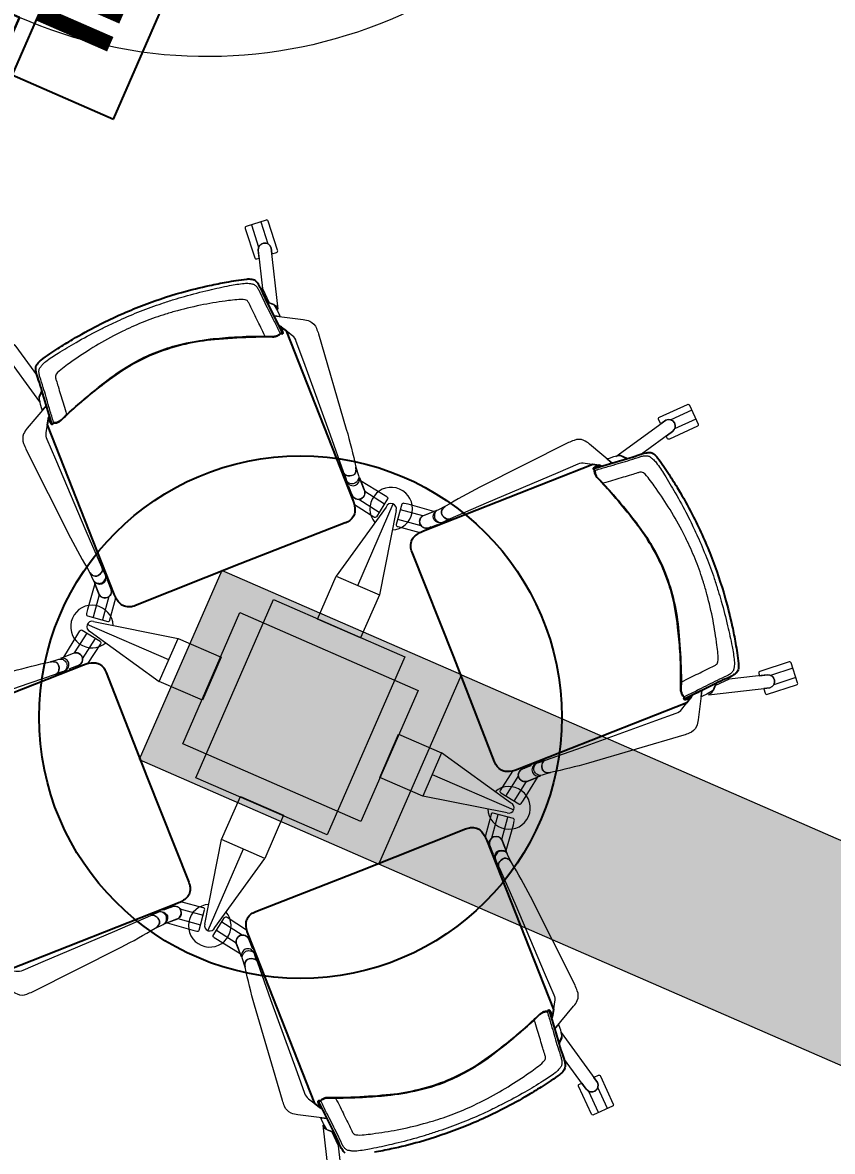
# Model space of a CAD drawing. Header units: millimetres. Extents: x -50172 to 90294, y -80883 to 25069.
# Drawn here: x 32929 to 34478, y -13966 to -11807 of the extents above; entities that cross this region are included whole.
import ezdxf
from ezdxf.enums import TextEntityAlignment as Align

# ---------------------------------------------------------------- set-up
doc = ezdxf.new("R2010")
doc.units = ezdxf.units.MM
doc.header["$MEASUREMENT"] = 0
for name, color, linetype, lineweight in [('A-25-M_Curtain_Wall_Pen_No__85', 8, 'Continuous', 20), ('A-35-M_FFE_Loose_SIEMENS P2_Pen_No__5', 7, 'Continuous', 25), ('A-35-M_FFE_Loose_SIEMENS P2_Pen_No__9', 7, 'Continuous', 13), ('A-95-H_Fill_Plan_FloorTrunking_Pen_No__1', 7, 'Continuous', 13), ('A-95-H_Fill_Plan_FloorTrunking_Pen_No__101', 252, 'Continuous', 15), ('New_A-95-H_Fill_Plan_FloorTrunking_Pen_No__1', 7, 'Continuous', 13), ('New_A-95-H_Fill_Plan_FloorTrunking_Pen_No__101', 252, 'Continuous', 15), ('New_A-95-P_Text_1_50_GA_Pen_No__1', 7, 'Continuous', 13), ('New_A-95-P_Text_1_50_GA_Pen_No__101', 252, 'Continuous', 15), ('New_ArchiCAD Door Markers_Pen_No__1', 7, 'Continuous', 13), ('New_ArchiCAD Door Markers_Pen_No__5', 7, 'Continuous', 25), ('New_ArchiCAD Doors_Pen_No__1', 7, 'Continuous', 13)]:
    doc.layers.add(name, color=color, linetype=linetype, lineweight=lineweight)
for name, color, linetype in [('A-25-M_Wall_Int', 7, 'Continuous'), ('New_ArchiCAD Door Markers', 7, 'Continuous'), ('New_ArchiCAD Doors', 7, 'Continuous')]:
    doc.layers.add(name, color=color, linetype=linetype)
doc.layers.add('New_ArchiCAD Doors_Pen_No__43', color=7, linetype='Continuous', lineweight=30, true_color=0x444444)
doc.layers.add('New_ArchiCAD Doors_Pen_No__63', color=7, linetype='Continuous', lineweight=20, true_color=0x606060)
doc.styles.add('GENERATED_STYLE_2', font='')
doc.styles.get('GENERATED_STYLE_2').set_extended_font_data('Swis721 BT', bold=True)
doc.dimstyles.new('GENERATED_STYLE__2', dxfattribs={"dimtxt": 0.18, "dimasz": 273.6, "dimexe": 0.18, "dimexo": 0.0625, "dimgap": 0.09, "dimtad": 0, "dimtih": 1, "dimtoh": 1, "dimdec": 4, "dimzin": 0, "dimdsep": 46, "dimcen": 0.09, "dimadec": 0, "dimazin": 0, "dimtfac": 1, "dimtdec": 4, "dimtmove": 0, "dimatfit": 3, "dimldrblk": 'ARROWHEAD_5', "dimfxl": 1, "dimtolj": 1, "dimtzin": 0, "dimarcsym": 0})

# ---------------------------------------------------------------- blocks, each defined once
blk = doc.blocks.new('Door with Sidelight on Side 2 19_5')
at = {"layer": 'New_ArchiCAD Doors_Pen_No__1', "linetype": 'Continuous'}
for p, q in [((-826.5, 0), (-826.5, -13)), ((826.5, 0), (826.5, -13)), ((-826.5, -13), (-826.5, -25)), ((826.5, -13), (826.5, -25)), ((-826.5, -25), (-826.5, -47.5)), ((826.5, -25), (826.5, -47.5)), ((-826.5, -47.5), (-826.5, -72.5)), ((826.5, -47.5), (826.5, -72.5)), ((-826.5, -72.5), (-826.5, -94.5)), ((826.5, -72.5), (826.5, -94.5)), ((-826.5, -94.5), (-826.5, -106.5)), ((-826.5, -106.5), (-826.5, -119)), ((826.5, -94.5), (826.5, -106.5)), ((826.5, -106.5), (826.5, -119))]:
    blk.add_line(p, q, dxfattribs=at)
at = {"layer": 'New_ArchiCAD Doors_Pen_No__43', "linetype": 'Continuous'}
for p, q in [((-819.5, 0), (-826.5, 0)), ((-826.5, 0), (-826.5, -119)), ((-753.5, 0), (-819.5, 0)), ((-819.5, 0), (-819.5, -119)), ((-212.5, 0), (-753.5, 0)), ((-753.5, 0), (-753.5, -119)), ((-753.5, -119), (-753.5, 0)), ((-212.5, -119), (-212.5, 0)), ((-146.5, 0), (-212.5, 0)), ((-212.5, 0), (-212.5, -119)), ((-146.5, -119), (-146.5, 0)), ((819.5, 0), (753.5, 0)), ((753.5, 0), (753.5, -119)), ((819.5, 0), (826.5, 0)), ((819.5, -119), (819.5, 0)), ((826.5, 0), (826.5, -119)), ((-819.5, -119), (-826.5, -119)), ((-819.5, -119), (-753.5, -119)), ((-753.5, -119), (-212.5, -119)), ((-212.5, -119), (-146.5, -119)), ((753.5, -119), (819.5, -119)), ((819.5, -119), (826.5, -119))]:
    blk.add_line(p, q, dxfattribs=at)
at = {"layer": 'New_ArchiCAD Doors_Pen_No__63', "linetype": 'Continuous'}
blk.add_line((753.5, 0), (753.5, 900), dxfattribs=at)
blk.add_arc((753.5, 0), 900, 90, 180, dxfattribs=at)
blk = doc.blocks.new('Door Stamp 17')
at = {"layer": 'New_ArchiCAD Door Markers_Pen_No__5', "linetype": 'Continuous'}
for p, q in [((724.2, -150), (-252.9, -150)), ((-252.9, -150), (-252.9, -361.7)), ((724.2, -361.7), (724.2, -150)), ((-252.9, -361.7), (724.2, -361.7)), ((-252.9, -361.7), (724.2, -361.7))]:
    blk.add_line(p, q, dxfattribs=at)
at = {"layer": 'New_ArchiCAD Door Markers_Pen_No__1', "style": 'GENERATED_STYLE_2'}
blk.add_attdef('AC_WIDO_ID', text='', height=150, dxfattribs=at).set_placement((-194.1, -316.9), align=Align.BOTTOM_LEFT)
blk = doc.blocks.new('Wall_77_1', base_point=(31992.7, -13631.2))
at = {"layer": 'New_ArchiCAD Door Markers'}
ref = blk.add_blockref('Door Stamp 17', (32872, -11614.9), dxfattribs=dict(at, rotation=66.44041489032976))
ref.add_attrib('AC_WIDO_ID', 'ID03.002', dxfattribs={"layer": 'New_ArchiCAD Door Markers_Pen_No__1', "color": 7, "height": 150, "rotation": 66.4404, "style": 'GENERATED_STYLE_2'}).set_placement((33126, -11892.6), align=Align.BOTTOM_LEFT)
at = {"layer": 'New_ArchiCAD Doors', "color": 251, "linetype": 'Continuous', "lineweight": 20, "true_color": 0x606060, "xscale": -1, "zscale": 1000, "rotation": 246.4404148903298}
blk.add_blockref('Door with Sidelight on Side 2 19_5', (32981, -11662.4), dxfattribs=at)
blk = doc.blocks.new('ARROWHEAD_5')
at = {"color": 0, "linetype": 'Continuous', "lineweight": 0}
blk.add_line((0, 0), (-1, 0), dxfattribs=at)
blk.add_solid([(-1, 0.2679), (0, 0), (-1, -0.2679), (-1, 0.2679)], dxfattribs=at)

msp = doc.modelspace()

# ---------------------------------------------------------------- hatches: boundary and pattern name
at = {"layer": 'A-95-H_Fill_Plan_FloorTrunking_Pen_No__101', "linetype": 'Continuous', "lineweight": 0, "true_color": 0x727272}
for points in [[(33768.2, -13054.5), (33309.9, -12854.7), (33152, -13216.8), (33610.4, -13416.6)], [(34864.6, -13532.6), (34706.7, -13894.7), (33610.4, -13416.6), (33768.2, -13054.5)]]:
    msp.add_hatch(color=8, dxfattribs=at).paths.add_polyline_path(points)
at = {"layer": 'New_A-95-H_Fill_Plan_FloorTrunking_Pen_No__101', "linetype": 'Continuous', "lineweight": 0, "true_color": 0x727272}
msp.add_hatch(color=8, dxfattribs=at).paths.add_polyline_path([(33660.1, -13019.9), (33511.4, -13360.9), (33260.2, -13251.4), (33408.9, -12910.4)])
at = {"layer": 'New_A-95-P_Text_1_50_GA_Pen_No__101', "linetype": 'Continuous', "lineweight": 0, "true_color": 0x727272}
msp.add_hatch(color=8, dxfattribs=at).paths.add_polyline_path([(33576, -13335.3), (33235, -13186.6), (33344.6, -12935.5), (33685.6, -13084.2)])

# ---------------------------------------------------------------- linework, layer by layer
at = {"layer": 'A-35-M_FFE_Loose_SIEMENS P2_Pen_No__5', "linetype": 'Continuous', "flags": 128}
for points in [[(33151.1, -12350.4, -0.024216), (33232.9, -12322.8, -0.016068), (33286.6, -12309.5, -0.009371), (33319, -12303.1, -0.001836), (33337.3, -12300, -0.017544), (33357.4, -12297.3, -0.062714), (33367.4, -12297.6, -0.149282), (33375.1, -12301.3, -0.092841), (33379.4, -12307, -0.049327), (33387.1, -12321.8, 0.02709), (33395.9, -12340.7), (33422.8, -12394.8), (33424.7, -12398.4, 0.079161), (33426, -12400.3, 0.195423), (33426.1, -12400.3, 0.266682), (33426.2, -12400.3, 0.14086), (33426.3, -12400, 0.068414), (33425.8, -12397.3), (33423.8, -12389.4, 0.046442), (33421.4, -12387.8, 0.07777), (33420.1, -12387.3, -0.055714), (33418.9, -12386.9, -0.135228), (33423.8, -12389.4), (33426, -12398, -0.049328), (33426.4, -12400.2, -0.064332), (33426.4, -12400.8, -0.077633), (33426.3, -12401.2, -0.201115), (33425.6, -12401.7, -0.08669), (33424.9, -12401.8), (33423.4, -12401.8), (33422.1, -12401.7, -0.08929), (33416.2, -12405.7, -0.049201), (33411.3, -12407.2, -0.053494), (33407.6, -12407.6, -0.000557), (33393.7, -12407.5, 0.01685), (33334.3, -12409.2, 0.013226), (33287.7, -12413.2, 0.032708), (33226.3, -12424.4, 0.03481), (33185.5, -12437.6, 0.03481), (33146.6, -12455.7, 0.032708), (33094.1, -12489.5, 0.013226), (33057.3, -12518.2, 0.01685), (33012.6, -12557.6, -0.000557), (33002.5, -12567.1, -0.053494), (32999.6, -12569.4, -0.049201), (32995, -12571.6, -0.08929), (32987.9, -12572.7), (32987, -12573.6), (32985.9, -12574.7, -0.08669), (32985.4, -12575.1, -0.201115), (32984.5, -12575.1, -0.077633), (32984.1, -12574.9, -0.064332), (32983.8, -12574.6, -0.049328), (32982.5, -12572.6), (32978.3, -12564.9, -0.135228), (32980.2, -12559.7, -0.055714), (32979.6, -12560.8, 0.07777), (32978.9, -12562, 0.046442), (32978.3, -12564.9), (32982.2, -12572, 0.068414), (32983.7, -12574.3, 0.14086), (32983.9, -12574.5, 0.266682), (32984, -12574.4, 0.195423), (32984.1, -12574.3, 0.079161), (32983.8, -12572), (32982.7, -12568.1), (32965.5, -12510.2, 0.02709), (32959.1, -12490.4, -0.049327), (32954.6, -12474.3, -0.092841), (32953.8, -12467.2, -0.149282), (32956.9, -12459.2, -0.062714), (32964.1, -12452.2, -0.017544), (32980.6, -12440.4, -0.001836), (32996.1, -12430.3, -0.009371), (33024.2, -12412.8, -0.016068), (33072.5, -12386, -0.023358)], [(33185.5, -12437.6, -0.069523), (33296.1, -12412.2, -0.011779), (33364, -12407.9, -0.017493), (33406.9, -12407.6, 0.117992), (33416.2, -12405.7, 0.066588), (33422.1, -12401.7), (33425.2, -12401.8, 0.164644), (33426, -12401.6, 0.299826), (33426.4, -12400.5, -0.02453), (33426, -12398.1), (33423.7, -12389.3), (33432.9, -12396.4), (33560.4, -12720.2, -0.119167), (33564.4, -12741.4, -0.112722), (33561.8, -12750.7, -0.107436), (33554.5, -12759.2, -0.042313), (33550.8, -12761.6, -0.011293), (33545.8, -12764), (33344.8, -12842.3), (33144.5, -12922, -0.011293), (33139.2, -12923.6, -0.042313), (33134.8, -12924.5, -0.107436), (33123.7, -12923.3, -0.112722), (33115.4, -12918.2, -0.119167), (33103.9, -12900), (32976.4, -12576.2), (32978.3, -12564.7), (32982.6, -12572.8, -0.02453), (32983.9, -12574.8, 0.299826), (32985, -12575.3, 0.164644), (32985.8, -12574.9), (32987.9, -12572.7, 0.066557), (32995, -12571.6, 0.117992), (33003.1, -12566.6, -0.017493), (33034.6, -12537.6, -0.011779), (33087.2, -12494.4, -0.071772)], [(34245.6, -12826.4, -0.024216), (34273.1, -12908.2, -0.016068), (34286.5, -12961.8, -0.009371), (34292.8, -12994.3, -0.001836), (34296, -13012.5, -0.017544), (34298.6, -13032.6, -0.062714), (34298.3, -13042.7, -0.149282), (34294.6, -13050.4, -0.092841), (34288.9, -13054.6, -0.049327), (34274.1, -13062.3, 0.02709), (34255.2, -13071.1), (34201.1, -13098.1), (34197.5, -13100, 0.079161), (34195.7, -13101.2, 0.195423), (34195.6, -13101.4, 0.266682), (34195.7, -13101.5, 0.14086), (34195.9, -13101.6, 0.068414), (34198.7, -13101.1), (34206.5, -13099.1, 0.046442), (34208.2, -13096.7, 0.07777), (34208.6, -13095.3, -0.055714), (34209, -13094.1, -0.135228), (34206.5, -13099.1), (34198, -13101.2, -0.049328), (34195.7, -13101.7, -0.064332), (34195.2, -13101.6, -0.077633), (34194.7, -13101.5, -0.201115), (34194.2, -13100.9, -0.08669), (34194.1, -13100.2), (34194.2, -13098.7), (34194.2, -13097.4, -0.08929), (34190.3, -13091.4, -0.049201), (34188.7, -13086.6, -0.053494), (34188.3, -13082.9, -0.000557), (34188.4, -13069, 0.01685), (34186.8, -13009.5, 0.013226), (34182.7, -12963, 0.032708), (34171.6, -12901.5, 0.03481), (34158.3, -12860.7, 0.03481), (34140.2, -12821.9, 0.032708), (34106.5, -12769.3, 0.013226), (34077.7, -12732.5, 0.01685), (34038.3, -12687.9, -0.000557), (34028.8, -12677.8, -0.053494), (34026.6, -12674.8, -0.049201), (34024.4, -12670.2, -0.08929), (34023.2, -12663.2), (34022.3, -12662.2), (34021.2, -12661.2, -0.08669), (34020.9, -12660.6, -0.201115), (34020.8, -12659.8, -0.077633), (34021, -12659.4, -0.064332), (34021.4, -12659, -0.049328), (34023.4, -12657.8), (34031.1, -12653.5, -0.135228), (34036.3, -12655.5, -0.055714), (34035.2, -12654.8, 0.07777), (34033.9, -12654.2, 0.046442), (34031.1, -12653.5), (34024, -12657.5, 0.068414), (34021.6, -12659, 0.14086), (34021.5, -12659.2, 0.266682), (34021.5, -12659.3, 0.195423), (34021.7, -12659.3, 0.079161), (34023.9, -12659), (34027.8, -12658), (34085.8, -12640.8, 0.02709), (34105.6, -12634.3, -0.049327), (34121.6, -12629.9, -0.092841), (34128.7, -12629.1, -0.149282), (34136.7, -12632.2, -0.062714), (34143.8, -12639.3, -0.017544), (34155.5, -12655.9, -0.001836), (34165.7, -12671.3, -0.009371), (34183.2, -12699.4, -0.016068), (34210, -12747.8, -0.023358)], [(34158.3, -12860.7, -0.069523), (34183.8, -12971.4, -0.011779), (34188.1, -13039.2, -0.017493), (34188.3, -13082.1, 0.117992), (34190.3, -13091.4, 0.066588), (34194.2, -13097.4), (34194.1, -13100.4, 0.164644), (34194.4, -13101.3, 0.299826), (34195.4, -13101.7, -0.02453), (34197.8, -13101.3), (34206.6, -13099), (34199.5, -13108.1), (33875.7, -13235.6, -0.119167), (33854.6, -13239.7, -0.112722), (33845.2, -13237.1, -0.107436), (33836.7, -13229.8, -0.042313), (33834.4, -13226, -0.011293), (33831.9, -13221), (33753.7, -13020.1), (33673.9, -12819.7, -0.011293), (33672.3, -12814.4, -0.042313), (33671.5, -12810.1, -0.107436), (33672.7, -12798.9, -0.112722), (33677.8, -12790.7, -0.119167), (33696, -12779.2), (34019.8, -12651.7), (34031.2, -12653.5), (34023.2, -12657.9, -0.02453), (34021.2, -12659.2, 0.299826), (34020.7, -12660.2, 0.164644), (34021.1, -12661), (34023.2, -12663.2, 0.066557), (34024.4, -12670.2, 0.117992), (34029.3, -12678.3, -0.017493), (34058.4, -12709.9, -0.011779), (34101.5, -12762.5, -0.071772)], [(33735.2, -13833.6, -0.069523), (33624.6, -13859, -0.011779), (33556.7, -13863.4, -0.017493), (33513.8, -13863.6, 0.117992), (33504.5, -13865.5, 0.066588), (33498.6, -13869.5), (33495.5, -13869.4, 0.164644), (33494.7, -13869.6, 0.299826), (33494.3, -13870.7, -0.02453), (33494.7, -13873.1), (33497, -13881.9), (33487.8, -13874.8), (33360.3, -13551, -0.119167), (33356.3, -13529.8, -0.112722), (33358.9, -13520.5, -0.107436), (33366.2, -13512, -0.042313), (33369.9, -13509.6, -0.011293), (33374.9, -13507.2), (33575.9, -13429), (33776.2, -13349.2, -0.011293), (33781.5, -13347.6, -0.042313), (33785.9, -13346.7, -0.107436), (33797, -13347.9, -0.112722), (33805.3, -13353, -0.119167), (33816.7, -13371.2), (33944.2, -13695), (33942.4, -13706.5), (33938.1, -13698.4, -0.02453), (33936.8, -13696.4, 0.299826), (33935.7, -13695.9, 0.164644), (33934.9, -13696.3), (33932.8, -13698.5, 0.066557), (33925.7, -13699.6, 0.117992), (33917.6, -13704.6, -0.017493), (33886.1, -13733.6, -0.011779), (33833.5, -13776.8, -0.071772)]]:
    msp.add_lwpolyline(points, format="xyb", close=True, dxfattribs=at)
for points in [[(32721.2, -13163.1), (33045, -13035.6, -0.119167), (33066.1, -13031.5, -0.112722), (33075.5, -13034.1, -0.107436), (33084, -13041.4, -0.042313), (33086.3, -13045.2, -0.011293), (33088.8, -13050.2), (33167, -13251.1), (33246.8, -13451.5, -0.011293), (33248.4, -13456.8, -0.042313), (33249.2, -13461.1, -0.107436), (33248, -13472.3, -0.112722), (33242.9, -13480.5, -0.119167), (33224.7, -13492), (32900.9, -13619.5)], [(33545.6, -13969.9, -0.092841), (33541.3, -13964.2, -0.049327), (33533.6, -13949.4, 0.02709), (33524.8, -13930.5), (33497.9, -13876.4), (33496, -13872.8, 0.079161), (33494.7, -13871, 0.195423), (33494.5, -13870.9, 0.266682), (33494.5, -13870.9, 0.14086), (33494.4, -13871.2, 0.068414), (33494.9, -13873.9), (33496.9, -13881.8, 0.046442), (33499.3, -13883.4, 0.07777), (33500.6, -13883.9, -0.055714), (33501.8, -13884.3, -0.135228), (33496.9, -13881.8), (33494.7, -13873.2, -0.049328), (33494.3, -13871, -0.064332), (33494.3, -13870.4, -0.077633), (33494.4, -13870, -0.201115), (33495.1, -13869.5, -0.08669), (33495.7, -13869.4), (33497.3, -13869.4), (33498.6, -13869.5, -0.08929), (33504.5, -13865.5, -0.049201), (33509.4, -13864, -0.053494), (33513.1, -13863.6, -0.000557), (33527, -13863.7, 0.01685), (33586.4, -13862, 0.013226), (33633, -13858, 0.032708), (33694.4, -13846.8, 0.03481), (33735.2, -13833.6, 0.03481), (33774.1, -13815.5, 0.032708), (33826.6, -13781.7, 0.013226), (33863.4, -13753, 0.01685), (33908.1, -13713.6, -0.000557), (33918.2, -13704.1, -0.053494), (33921.1, -13701.8, -0.049201), (33925.7, -13699.6, -0.08929), (33932.8, -13698.5), (33933.7, -13697.6), (33934.8, -13696.5, -0.08669), (33935.3, -13696.1, -0.201115), (33936.2, -13696.1, -0.077633), (33936.5, -13696.3, -0.064332), (33936.9, -13696.6, -0.049328), (33938.2, -13698.6), (33942.4, -13706.3, -0.135228), (33940.5, -13711.5, -0.055714), (33941.1, -13710.4, 0.07777), (33941.8, -13709.2, 0.046442), (33942.4, -13706.3), (33938.5, -13699.2, 0.068414), (33937, -13696.9, 0.14086), (33936.8, -13696.7, 0.266682), (33936.7, -13696.8, 0.195423), (33936.6, -13696.9, 0.079161), (33936.9, -13699.2), (33938, -13703.1), (33955.2, -13761, 0.02709), (33961.6, -13780.8, -0.049327), (33966.1, -13796.9, -0.092841), (33966.8, -13804, -0.149282), (33963.7, -13812, -0.062714), (33956.6, -13819, -0.017544), (33940.1, -13830.8, -0.001836), (33924.6, -13840.9, -0.009371), (33896.5, -13858.4, -0.016068), (33848.2, -13885.2, -0.023358), (33769.6, -13920.8, -0.024216), (33687.8, -13948.4, -0.016068), (33634.1, -13961.7, -0.009371), (33601.7, -13968.1, -0.001836)]]:
    msp.add_lwpolyline(points, format="xyb", dxfattribs=at)
at = {"layer": 'A-35-M_FFE_Loose_SIEMENS P2_Pen_No__5', "linetype": 'Continuous'}
msp.add_circle((33460.3, -13135.6), 500, dxfattribs=at)
at = {"layer": 'A-35-M_FFE_Loose_SIEMENS P2_Pen_No__9', "linetype": 'Continuous'}
for p, q in [((33366.5, -12193.5), (33380.3, -12236)), ((33384.5, -12187.6), (33398.1, -12229.8)), ((34209.1, -12548.2), (34168.8, -12566.6)), ((34217, -12565.4), (34176.3, -12584)), ((33624.4, -12733.5), (33528.8, -12865.5)), ((33570, -12883.4), (33637.9, -12727.5)), ((33643.4, -12739.8), (33611.3, -12901.4)), ((33208.2, -13025.9), (33052.2, -12958.1)), ((33064.6, -12952.6), (33226.1, -12984.7)), ((33058.2, -12971.6), (33190.2, -13067.2)), ((34402.5, -13041.8), (34359.9, -13055.6)), ((34408.3, -13059.7), (34366.2, -13073.4)), ((33862.5, -13299.6), (33730.5, -13204)), ((33712.5, -13245.3), (33868.5, -13313.1)), ((33856.1, -13318.6), (33694.6, -13286.5)), ((33277.3, -13531.4), (33309.4, -13369.8)), ((33350.7, -13387.8), (33282.8, -13543.7)), ((33296.3, -13537.7), (33391.9, -13405.7)), ((34047.7, -13884.4), (34029.3, -13844.1)), ((34030.6, -13892.2), (34012, -13851.5))]:
    msp.add_line(p, q, dxfattribs=at)
at = {"layer": 'A-35-M_FFE_Loose_SIEMENS P2_Pen_No__9', "linetype": 'Continuous', "flags": 128}
for points in [[(33406.1, -12249), (33414.7, -12246.2, 0.435017), (33416.5, -12242.2), (33398.4, -12186.3, 0.414214), (33394.6, -12184.4), (33356.5, -12196.7, 0.414214), (33354.6, -12200.5), (33372.8, -12256.6, 0.414214), (33376.6, -12258.5), (33381.2, -12257.1), (33379.5, -12242.2, -0.917674), (33404.1, -12237.2), (33405.4, -12248.9)], [(33417.5, -12354.8), (33404.1, -12237.2, 0.92197), (33379.5, -12242.3), (33387.9, -12315.5), (33400.2, -12342.6), (33412.4, -12347.6, -0.207366), (33415, -12350.4), (33417.1, -12354.1)], [(33409.3, -12367.6), (33465.5, -12374.7, -0.081341), (33478.2, -12378, -0.203002), (33490.9, -12391.5, 0.007358), (33495, -12402.2), (33548.1, -12584.5, -0.018845), (33566.2, -12657.3, -0.093152), (33566.3, -12665.2, -0.300736), (33558.8, -12673.4, -0.150564), (33548, -12672.7, -0.24245), (33542.4, -12666.4), (33517.9, -12595.7), (33466.7, -12455.7), (33452.4, -12416.5, 0.198938), (33444.8, -12405.7), (33427, -12391.9), (33421.5, -12387.8, 0.153101), (33418.9, -12386.9, 0.000314)], [(32961.7, -12532.3), (32892, -12436.6, -0.92197), (32913.6, -12423.7), (32956.9, -12483.3), (32966.2, -12511.6), (32960.6, -12523.6, 0.207366), (32960.5, -12527.4), (32961.5, -12531.5)], [(32974.1, -12539), (32937.7, -12582.5, 0.081341), (32930.7, -12593.5, 0.203002), (32930.7, -12612.1, -0.007358), (32935, -12622.8), (33020.4, -12792.3, 0.018845), (33056.8, -12857.9, 0.093152), (33062.1, -12863.8, 0.300736), (33073.2, -12864.6, 0.150564), (33080.6, -12856.8, 0.24245), (33080.4, -12848.3), (33050.1, -12779.9), (32992.1, -12642.6), (32975.8, -12604.2, -0.198938), (32974, -12591.1), (32977.6, -12568.9), (32978.9, -12562.1, -0.153101), (32980.2, -12559.7, -0.000314)], [(34149.3, -12573.7), (34145.6, -12565.6, -0.435017), (34147.3, -12561.5), (34200.7, -12537.1, -0.414214), (34204.7, -12538.5), (34221.3, -12574.9, -0.414214), (34219.9, -12578.9), (34166.2, -12603.4, -0.414214), (34162.2, -12601.9), (34160.2, -12597.6), (34172.3, -12588.8, 0.917674), (34159.4, -12567.3), (34149.8, -12574.2)], [(34063.6, -12636.9), (34159.4, -12567.3, -0.92197), (34172.2, -12588.8), (34112.6, -12632.2), (34084.3, -12641.4), (34072.4, -12635.8, 0.207366), (34068.6, -12635.7), (34064.5, -12636.7)], [(34056.9, -12649.3), (34013.4, -12613, 0.081341), (34002.4, -12606, 0.203002), (33983.8, -12605.9, -0.007358), (33973.2, -12610.2), (33803.6, -12695.6, 0.018845), (33738.1, -12732.1, 0.093152), (33732.1, -12737.4, 0.300736), (33731.4, -12748.4, 0.150564), (33739.2, -12755.8, 0.24245), (33747.6, -12755.7), (33816.1, -12725.4), (33953.4, -12667.4), (33991.8, -12651.1, -0.198938), (34004.9, -12649.3), (34027.1, -12652.9), (34033.8, -12654.1, -0.153101), (34036.3, -12655.5, -0.000314)], [(33573.3, -12677), (33583.3, -12702.8, -0.898737), (33559.7, -12711.8), (33552.7, -12694), (33550.6, -12693.9), (33541.9, -12671.8), (33545, -12671.9), (33549.1, -12684.5, 0.418822), (33565.9, -12691.7, 0.336613), (33573.3, -12677.1, 0.09455)], [(33566.2, -12657.4), (33571.3, -12673.3, -0.20576), (33570.4, -12681.6, -0.103527), (33566, -12686.8, -0.163663), (33559.8, -12689, -0.143284), (33550.8, -12686.4, -0.17954), (33547.8, -12682.5, 0.015555), (33542.7, -12667.4, 0.189726), (33547.3, -12672.4, 0.224162), (33561.8, -12672.1, 0.212827), (33566.3, -12665.2, 0.0772), (33566.4, -12658.2, 0.056611)], [(33575.5, -12682.6), (33619.1, -12709.4), (33625.4, -12713.6, -0.132625), (33627.2, -12715.6, -0.251078), (33627.1, -12718), (33605.6, -12752.1, -0.460931), (33600.9, -12752.8), (33563.8, -12729), (33556.5, -12708.6), (33557.5, -12706.5), (33559.7, -12711.8, 0.132464), (33562.2, -12715.2, 0.419806), (33580.3, -12714.7, 0.171359), (33583.7, -12706.9, 0.126551), (33582.4, -12700.4)], [(33715.4, -12742.2), (33666.1, -12728.2), (33658.7, -12726.4, 0.132625), (33656, -12726.5, 0.251078), (33654.4, -12728.1), (33643.7, -12767, 0.460931), (33646.4, -12771), (33689, -12782.2), (33709, -12773.8), (33709.9, -12771.6), (33704.5, -12773.6, -0.132464), (33700.3, -12774, -0.419806), (33688.4, -12760.3, -0.171359), (33691.9, -12752.6, -0.126551), (33697.5, -12749.1)], [(33720.9, -12740), (33695.2, -12750.1, 0.898737), (33704.5, -12773.6), (33722.3, -12766.6), (33723.8, -12768.2), (33745.9, -12759.6), (33743.9, -12757.4), (33731.8, -12762.9, -0.418822), (33715.1, -12755.4, -0.336613), (33720.9, -12740, -0.09455)], [(33738, -12732.1), (33722.9, -12739.2, 0.20576), (33717.4, -12745.5, 0.103527), (33716.6, -12752.3, 0.163663), (33719.3, -12758.3, 0.143284), (33727.3, -12763.2, 0.17954), (33732.1, -12762.7, -0.015555), (33746.7, -12756.1, -0.189726), (33739.9, -12756.1, -0.224162), (33730.2, -12745.3, -0.212827), (33732.1, -12737.4, -0.0772), (33737.2, -12732.5, -0.056611)], [(33056.9, -12858), (33064, -12873.1, 0.20576), (33070.3, -12878.6, 0.103527), (33077.1, -12879.4, 0.163663), (33083.1, -12876.7, 0.143284), (33087.9, -12868.6, 0.17954), (33087.4, -12863.8, -0.015555), (33080.9, -12849.3, -0.189726), (33080.9, -12856.1, -0.224162), (33070.1, -12865.7, -0.212827), (33062.1, -12863.8, -0.0772), (33057.3, -12858.8, -0.056611)], [(33064.8, -12875), (33074.9, -12900.7, 0.898737), (33098.4, -12891.5), (33091.4, -12873.6), (33093, -12872.1), (33084.4, -12850), (33082.2, -12852.1), (33087.7, -12864.2, -0.418822), (33080.1, -12880.8, -0.336613), (33064.8, -12875.1, -0.09455)], [(33067, -12880.6), (33052.9, -12929.8), (33051.2, -12937.3, 0.132625), (33051.2, -12939.9, 0.251078), (33052.9, -12941.6), (33091.7, -12952.2, 0.460931), (33095.7, -12949.5), (33106.9, -12906.9), (33098.6, -12886.9), (33096.3, -12886.1), (33098.4, -12891.5, -0.132464), (33098.8, -12895.7, -0.419806), (33085.1, -12907.5, -0.171359), (33077.4, -12904.1, -0.126551), (33073.9, -12898.5)], [(33007.3, -13020.5), (33034.1, -12976.9), (33038.4, -12970.5, -0.132625), (33040.4, -12968.8, -0.251078), (33042.7, -12968.9), (33076.8, -12990.3, -0.460931), (33077.5, -12995.1), (33053.8, -13032.1), (33033.4, -13039.5), (33031.2, -13038.4), (33036.6, -13036.3, 0.132464), (33040, -13033.7, 0.419806), (33039.4, -13015.6, 0.171359), (33031.7, -13012.3, 0.126551), (33025.2, -13013.5)], [(33001.7, -13022.7), (33027.5, -13012.7, -0.898737), (33036.6, -13036.3), (33018.7, -13043.2), (33018.7, -13045.4), (32996.6, -13054), (32996.6, -13051), (33009.3, -13046.9, 0.418822), (33016.4, -13030, 0.336613), (33001.8, -13022.6, 0.09455)], [(32692.4, -13186.7), (32699.4, -13130.4, -0.081341), (32702.7, -13117.8, -0.203002), (32716.3, -13105.1, 0.007358), (32727, -13101), (32909.2, -13047.8, -0.018845), (32982, -13029.8, -0.093152), (32990, -13029.6, -0.300736), (32998.1, -13037.2, -0.150564), (32997.4, -13047.9, -0.24245), (32991.2, -13053.6), (32920.4, -13078.1), (32780.4, -13129.3), (32741.3, -13143.5, 0.198938), (32730.4, -13151.1), (32716.6, -13168.9), (32712.6, -13174.4, 0.153101), (32711.7, -13177.1, 0.000314)], [(32982.2, -13029.7), (32998, -13024.7, -0.20576), (33006.4, -13025.5, -0.103527), (33011.6, -13030, -0.163663), (33013.7, -13036.2, -0.143284), (33011.1, -13045.2, -0.17954), (33007.3, -13048.1, 0.015555), (32992.2, -13053.2, 0.189726), (32997.1, -13048.6, 0.224162), (32996.8, -13034.1, 0.212827), (32990, -13029.6, 0.0772), (32983, -13029.5, 0.056611)], [(34347, -13081.3), (34349.8, -13089.9, 0.435017), (34353.8, -13091.8), (34409.7, -13073.6, 0.414214), (34411.6, -13069.8), (34399.2, -13031.8, 0.414214), (34395.5, -13029.9), (34339.3, -13048.1, 0.414214), (34337.4, -13051.9), (34338.9, -13056.4), (34353.8, -13054.7, -0.917674), (34358.7, -13079.3), (34347, -13080.7)], [(34241.1, -13092.8), (34358.7, -13079.3, 0.92197), (34353.6, -13054.7), (34280.5, -13063.1), (34253.3, -13075.5), (34248.3, -13087.6, -0.207366), (34245.6, -13090.3), (34241.9, -13092.4)], [(34228.3, -13084.5), (34221.3, -13140.8, -0.081341), (34218, -13153.4, -0.203002), (34204.4, -13166.1, 0.007358), (34193.7, -13170.2), (34011.5, -13223.4, -0.018845), (33938.6, -13241.4, -0.093152), (33930.7, -13241.6, -0.300736), (33922.6, -13234, -0.150564), (33923.3, -13223.3, -0.24245), (33929.5, -13217.6), (34000.3, -13193.1), (34140.3, -13141.9), (34179.4, -13127.7, 0.198938), (34190.3, -13120.1), (34204, -13102.3), (34208.1, -13096.8, 0.153101), (34209, -13094.1, 0.000314)], [(33919, -13248.5), (33893.2, -13258.5, -0.898737), (33884.1, -13234.9), (33902, -13228), (33902, -13225.8), (33924.1, -13217.2), (33924.1, -13220.2), (33911.4, -13224.4, 0.418822), (33904.3, -13241.2, 0.336613), (33918.9, -13248.6, 0.09455)], [(33938.5, -13241.5), (33922.7, -13246.5, -0.20576), (33914.3, -13245.7, -0.103527), (33909.1, -13241.2, -0.163663), (33907, -13235, -0.143284), (33909.6, -13226, -0.17954), (33913.4, -13223.1, 0.015555), (33928.5, -13218, 0.189726), (33923.6, -13222.6, 0.224162), (33923.9, -13237.1, 0.212827), (33930.7, -13241.6, 0.0772), (33937.7, -13241.7, 0.056611)], [(33913.4, -13250.7), (33886.6, -13294.3), (33882.3, -13300.7, -0.132625), (33880.3, -13302.4, -0.251078), (33878, -13302.3), (33843.8, -13280.9, -0.460931), (33843.1, -13276.1), (33866.9, -13239.1), (33887.3, -13231.7), (33889.5, -13232.8), (33884.1, -13234.9, 0.132464), (33880.7, -13237.5, 0.419806), (33881.3, -13255.6, 0.171359), (33889, -13258.9, 0.126551), (33895.5, -13257.7)], [(33853.7, -13390.6), (33867.7, -13341.4), (33869.5, -13333.9, 0.132625), (33869.5, -13331.3, 0.251078), (33867.8, -13329.6), (33829, -13319, 0.460931), (33825, -13321.7), (33813.8, -13364.3), (33822.1, -13384.3), (33824.4, -13385.1), (33822.3, -13379.7, -0.132464), (33821.9, -13375.5, -0.419806), (33835.6, -13363.7, -0.171359), (33843.3, -13367.1, -0.126551), (33846.8, -13372.7)], [(33855.9, -13396.2), (33845.8, -13370.5, 0.898737), (33822.3, -13379.7), (33829.3, -13397.6), (33827.7, -13399.1), (33836.3, -13421.2), (33838.5, -13419.1), (33833, -13407, -0.418822), (33840.6, -13390.4, -0.336613), (33855.9, -13396.1, -0.09455)], [(33863.8, -13413.2), (33856.7, -13398.1, 0.20576), (33850.4, -13392.6, 0.103527), (33843.6, -13391.9, 0.163663), (33837.6, -13394.5, 0.143284), (33832.8, -13402.6, 0.17954), (33833.3, -13407.4, -0.015555), (33839.8, -13421.9, -0.189726), (33839.8, -13415.1, -0.224162), (33850.6, -13405.5, -0.212827), (33858.6, -13407.4, -0.0772), (33863.4, -13412.5, -0.056611)], [(33946.6, -13732.2), (33983, -13688.7, 0.081341), (33990, -13677.7, 0.203002), (33990, -13659.1, -0.007358), (33985.7, -13648.4), (33900.3, -13478.9, 0.018845), (33863.9, -13413.3, 0.093152), (33858.6, -13407.4, 0.300736), (33847.5, -13406.6, 0.150564), (33840.1, -13414.4, 0.24245), (33840.3, -13422.9), (33870.6, -13491.3), (33928.6, -13628.6), (33944.9, -13667, -0.198938), (33946.7, -13680.1), (33943.1, -13702.3), (33941.8, -13709.1, -0.153101), (33940.5, -13711.5, -0.000314)], [(33199.8, -13531.2), (33225.5, -13521.1, 0.898737), (33216.2, -13497.6), (33198.4, -13504.6), (33196.9, -13503), (33174.8, -13511.6), (33176.8, -13513.8), (33188.9, -13508.3, -0.418822), (33205.6, -13515.8, -0.336613), (33199.8, -13531.2, -0.09455)], [(33205.3, -13529), (33254.6, -13543), (33262, -13544.8, 0.132625), (33264.7, -13544.7, 0.251078), (33266.3, -13543.1), (33277, -13504.2, 0.460931), (33274.3, -13500.2), (33231.7, -13489), (33211.7, -13497.4), (33210.8, -13499.7), (33216.2, -13497.6, -0.132464), (33220.4, -13497.2, -0.419806), (33232.3, -13510.9, -0.171359), (33228.8, -13518.6, -0.126551), (33223.2, -13522.1)], [(32863.8, -13621.9), (32907.3, -13658.2, 0.081341), (32918.3, -13665.2, 0.203002), (32936.9, -13665.3, -0.007358), (32947.5, -13661), (33117, -13575.6, 0.018845), (33182.6, -13539.2, 0.093152), (33188.6, -13533.8, 0.300736), (33189.3, -13522.8, 0.150564), (33181.5, -13515.4, 0.24245), (33173.1, -13515.5), (33104.6, -13545.9), (32967.3, -13603.8), (32928.9, -13620.1, -0.198938), (32915.8, -13621.9), (32893.6, -13618.3), (32886.9, -13617.1, -0.153101), (32884.4, -13615.7, -0.000314)], [(33182.7, -13539.1), (33197.8, -13532, 0.20576), (33203.3, -13525.7, 0.103527), (33204.1, -13518.9, 0.163663), (33201.4, -13512.9, 0.143284), (33193.4, -13508, 0.17954), (33188.6, -13508.5, -0.015555), (33174, -13515.1, -0.189726), (33180.8, -13515.1, -0.224162), (33190.5, -13525.9, -0.212827), (33188.6, -13533.8, -0.0772), (33183.5, -13538.7, -0.056611)], [(33345.2, -13588.6), (33301.6, -13561.8), (33295.3, -13557.6, -0.132625), (33293.5, -13555.6, -0.251078), (33293.6, -13553.2), (33315.1, -13519.1, -0.460931), (33319.8, -13518.4), (33356.9, -13542.2), (33364.2, -13562.6), (33363.2, -13564.7), (33361, -13559.4, 0.132464), (33358.5, -13556, 0.419806), (33340.4, -13556.5, 0.171359), (33337, -13564.3, 0.126551), (33338.3, -13570.8)], [(33347.4, -13594.2), (33337.4, -13568.4, -0.898737), (33361, -13559.4), (33368, -13577.2), (33370.1, -13577.3), (33378.8, -13599.4), (33375.7, -13599.3), (33371.6, -13586.7, 0.418822), (33354.8, -13579.5, 0.336613), (33347.4, -13594.1, 0.09455)], [(33354.5, -13613.8), (33349.4, -13597.9, -0.20576), (33350.3, -13589.6, -0.103527), (33354.7, -13584.4, -0.163663), (33360.9, -13582.2, -0.143284), (33369.9, -13584.8, -0.17954), (33372.9, -13588.7, 0.015555), (33378, -13603.8, 0.189726), (33373.4, -13598.8, 0.224162), (33358.9, -13599.1, 0.212827), (33354.3, -13606, 0.0772), (33354.3, -13613, 0.056611)], [(33511.4, -13903.6), (33455.2, -13896.5, -0.081341), (33442.5, -13893.2, -0.203002), (33429.8, -13879.7, 0.007358), (33425.7, -13869), (33372.6, -13686.7, -0.018845), (33354.5, -13613.9, -0.093152), (33354.3, -13606, -0.300736), (33361.9, -13597.8, -0.150564), (33372.7, -13598.5, -0.24245), (33378.3, -13604.8), (33402.8, -13675.5), (33454, -13815.5), (33468.3, -13854.7, 0.198938), (33475.9, -13865.5), (33493.7, -13879.3), (33499.2, -13883.4, 0.153101), (33501.8, -13884.3, 0.000314)], [(33959, -13738.9), (34028.7, -13834.6, -0.92197), (34007.1, -13847.5), (33963.8, -13787.9), (33954.5, -13759.6), (33960.1, -13747.6, 0.207366), (33960.2, -13743.8), (33959.2, -13739.7)], [(34022.2, -13824.6), (34030.4, -13820.8, -0.435017), (34034.5, -13822.5), (34058.9, -13876, -0.414214), (34057.4, -13880), (34021, -13896.6, -0.414214), (34017.1, -13895.1), (33992.5, -13841.4, -0.414214), (33994, -13837.5), (33998.4, -13835.5), (34007.2, -13847.6, 0.917674), (34028.7, -13834.6), (34021.7, -13825.1)], [(33503.2, -13916.4), (33516.6, -14034, 0.92197), (33541.2, -14028.9), (33532.8, -13955.7), (33520.5, -13928.6), (33508.3, -13923.6, -0.207366), (33505.6, -13920.8), (33503.6, -13917.1)]]:
    msp.add_lwpolyline(points, format="xyb", close=True, dxfattribs=at)
for points in [[(32987.9, -12572.7, 0.172835), (32988, -12572.5, 0.029065), (32987.9, -12572.2, 0.028333), (32987.6, -12570.7, 0.004116), (32986.9, -12568, 0.006979), (32986.1, -12565.3, -0.006601), (32979.1, -12541.8, 0.005565), (32968.1, -12504.5, 0.006061), (32961.8, -12484.6, -0.052886), (32960.1, -12477.1, -0.072565), (32960.3, -12471.2, -0.118748), (32962.5, -12466.2, -0.009096), (32966.4, -12461.3, -0.060387), (32973.1, -12455, -0.021653), (32996.4, -12439.1, -0.008324), (33031, -12418.4, -0.012117), (33073.5, -12395.4, -0.005624), (33092.5, -12386, -0.00647), (33114.4, -12375.7, -0.012425), (33154.4, -12358.8, -0.012425), (33195.3, -12343.9, -0.00647), (33218.3, -12336.4, -0.005624), (33238.6, -12330.4, -0.012117), (33285.4, -12318.3, -0.008324), (33324.8, -12309.8, -0.021653), (33352.7, -12305.5, -0.060387), (33361.9, -12305.6, -0.009096), (33368.1, -12306.5, -0.118748), (33373.1, -12308.7, -0.072565), (33377.3, -12312.8, -0.052886), (33381.2, -12319.4, 0.006061), (33390.1, -12338.4, 0.005565), (33407.5, -12373.1, -0.006601), (33418.4, -12395, 0.006979), (33419.7, -12397.6, 0.004116), (33420.9, -12400, 0.028333), (33421.8, -12401.4, 0.029065), (33422, -12401.6, 0.172835), (33422.1, -12401.7)], [(33395.1, -12407.6, 0.029977), (33393.7, -12407.5, -0.096148), (33393.1, -12406.8, -0.022338), (33390.5, -12401.8, 0.000048), (33382.6, -12385.8, 0.000154), (33367.9, -12356.3, -0.001817), (33362.5, -12345.3, 0.043839), (33359.8, -12340, 0.067552), (33358.3, -12338.4, 0.111008), (33354.6, -12336.7, 0.062927), (33338.6, -12336.7, 0.007617), (33322.5, -12338.6, 0.013331), (33275.1, -12346.2, 0.019355), (33224.9, -12357.9, 0.009359), (33202.3, -12364.5, 0.023709), (33162.3, -12378.6, 0.023709), (33123.4, -12395.6, 0.009359), (33102.3, -12406.2, 0.019355), (33057.6, -12431.9, 0.013331), (33017.8, -12458.6, 0.007617), (33004.7, -12468.2, 0.062927), (32993, -12479.1, 0.111008), (32991.4, -12482.9, 0.067552), (32991.4, -12485.1, 0.043839), (32993, -12490.8, -0.001817), (32996.6, -12502.5, 0.000154), (33006, -12534.1, 0.000048), (33011.1, -12551.2, -0.022338), (33012.6, -12556.7, -0.096148), (33012.6, -12557.6, 0.029977), (33011.7, -12558.5)], [(34023.2, -12663.2, 0.172835), (34023.4, -12663.2, 0.029065), (34023.7, -12663.2, 0.028333), (34025.3, -12662.9, 0.004116), (34028, -12662.1, 0.006979), (34030.7, -12661.3, -0.006601), (34054.1, -12654.4, 0.005565), (34091.4, -12643.4, 0.006061), (34111.3, -12637, -0.052886), (34118.9, -12635.4, -0.072565), (34124.7, -12635.6, -0.118748), (34129.7, -12637.8, -0.009096), (34134.6, -12641.6, -0.060387), (34141, -12648.3, -0.021653), (34156.9, -12671.7, -0.008324), (34177.5, -12706.3, -0.012117), (34200.6, -12748.8, -0.005624), (34210, -12767.7, -0.00647), (34220.2, -12789.6, -0.012425), (34237.1, -12829.7, -0.012425), (34252.1, -12870.5, -0.00647), (34259.5, -12893.6, -0.005624), (34265.6, -12913.8, -0.012117), (34277.7, -12960.7, -0.008324), (34286.2, -13000, -0.021653), (34290.5, -13027.9, -0.060387), (34290.4, -13037.2, -0.009096), (34289.4, -13043.3, -0.118748), (34287.3, -13048.3, -0.072565), (34283.1, -13052.5, -0.052886), (34276.5, -13056.4, 0.006061), (34257.6, -13065.3, 0.005565), (34222.8, -13082.7, -0.006601), (34200.9, -13093.7, 0.006979), (34198.4, -13094.9, 0.004116), (34195.9, -13096.2, 0.028333), (34194.6, -13097, 0.029065), (34194.3, -13097.2, 0.172835), (34194.2, -13097.4)], [(34188.4, -13070.3, 0.029977), (34188.4, -13069, -0.096148), (34189.1, -13068.4, -0.022338), (34194.1, -13065.7, 0.000048), (34210.1, -13057.8, 0.000154), (34239.7, -13043.2, -0.001817), (34250.6, -13037.8, 0.043839), (34256, -13035, 0.067552), (34257.5, -13033.6, 0.111008), (34259.2, -13029.9, 0.062927), (34259.2, -13013.8, 0.007617), (34257.3, -12997.7, 0.013331), (34249.7, -12950.3, 0.019355), (34238.1, -12900.2, 0.009359), (34231.4, -12877.5, 0.023709), (34217.3, -12837.5, 0.023709), (34200.4, -12798.6, 0.009359), (34189.8, -12777.5, 0.019355), (34164.1, -12732.9, 0.013331), (34137.3, -12693, 0.007617), (34127.8, -12680, 0.062927), (34116.8, -12668.2, 0.111008), (34113, -12666.7, 0.067552), (34110.9, -12666.7, 0.043839), (34105.1, -12668.3, -0.001817), (34093.5, -12671.8, 0.000154), (34061.8, -12681.3, 0.000048), (34044.7, -12686.4, -0.022338), (34039.3, -12687.9, -0.096148), (34038.3, -12687.9, 0.029977), (34037.4, -12686.9)], [(33932.8, -13698.5, 0.172835), (33932.7, -13698.7, 0.029065), (33932.8, -13699, 0.028333), (33933.1, -13700.5, 0.004116), (33933.8, -13703.2, 0.006979), (33934.6, -13705.9, -0.006601), (33941.6, -13729.4, 0.005565), (33952.6, -13766.7, 0.006061), (33958.9, -13786.6, -0.052886), (33960.6, -13794.1, -0.072565), (33960.4, -13800, -0.118748), (33958.2, -13805, -0.009096), (33954.3, -13809.9, -0.060387), (33947.6, -13816.2, -0.021653), (33924.3, -13832.1, -0.008324), (33889.7, -13852.8, -0.012117), (33847.2, -13875.8, -0.005624), (33828.2, -13885.2, -0.00647), (33806.3, -13895.5, -0.012425), (33766.2, -13912.4, -0.012425), (33725.4, -13927.3, -0.00647), (33702.4, -13934.8, -0.005624), (33682.1, -13940.8, -0.012117), (33635.3, -13952.9, -0.008324), (33595.9, -13961.4, -0.021653), (33568, -13965.7, -0.060387), (33558.8, -13965.6, -0.009096), (33552.6, -13964.7, -0.118748), (33547.6, -13962.5, -0.072565), (33543.4, -13958.4, -0.052886), (33539.5, -13951.8, 0.006061), (33530.6, -13932.8, 0.005565), (33513.2, -13898.1, -0.006601), (33502.3, -13876.2, 0.006979), (33501, -13873.6, 0.004116), (33499.8, -13871.2, 0.028333), (33498.9, -13869.8, 0.029065), (33498.7, -13869.6, 0.172835), (33498.6, -13869.5)], [(33525.6, -13863.7, 0.029977), (33527, -13863.7, -0.096148), (33527.6, -13864.4, -0.022338), (33530.2, -13869.4, 0.000048), (33538.1, -13885.4, 0.000154), (33552.8, -13915, -0.001817), (33558.1, -13925.9, 0.043839), (33560.9, -13931.2, 0.067552), (33562.4, -13932.8, 0.111008), (33566.1, -13934.5, 0.062927), (33582.1, -13934.5, 0.007617), (33598.2, -13932.6, 0.013331), (33645.6, -13925, 0.019355), (33695.8, -13913.3, 0.009359), (33718.4, -13906.7, 0.023709), (33758.4, -13892.6, 0.023709), (33797.3, -13875.6, 0.009359), (33818.4, -13865, 0.019355), (33863.1, -13839.3, 0.013331), (33902.9, -13812.6, 0.007617), (33916, -13803, 0.062927), (33927.7, -13792.1, 0.111008), (33929.3, -13788.3, 0.067552), (33929.3, -13786.2, 0.043839), (33927.6, -13780.4, -0.001817), (33924.1, -13768.7, 0.000154), (33914.7, -13737.1, 0.000048), (33909.6, -13720, -0.022338), (33908.1, -13714.5, -0.096148), (33908.1, -13713.6, 0.029977), (33909, -13712.7)]]:
    msp.add_lwpolyline(points, format="xyb", dxfattribs=at)
for points in [[(33409.3, -12367.6), (33395.6, -12340.3), (33408.6, -12345.6), (33409.9, -12347), (33416.1, -12357.8), (33420, -12366.1), (33421.6, -12369.2), (33409.3, -12367.6)], [(32974.1, -12539), (32965.4, -12509.7), (32959.5, -12522.4), (32959.5, -12524.4), (32962.4, -12536.5), (32965.1, -12545.2), (32966.1, -12548.6), (32974.1, -12539)], [(34056.9, -12649.3), (34086.3, -12640.6), (34073.6, -12634.8), (34071.6, -12634.8), (34059.5, -12637.6), (34050.7, -12640.4), (34047.4, -12641.3), (34056.9, -12649.3)], [(33492.9, -12948), (33528.8, -12865.5), (33611.3, -12901.4), (33575.4, -12983.9)], [(33272.8, -13103.1), (33190.2, -13067.2), (33226.1, -12984.7), (33308.6, -13020.5)], [(34228.3, -13084.5), (34255.7, -13070.9), (34250.4, -13083.8), (34249, -13085.2), (34238.1, -13091.3), (34229.9, -13095.3), (34226.8, -13096.9), (34228.3, -13084.5)], [(33647.9, -13168.1), (33730.5, -13204), (33694.6, -13286.5), (33612, -13250.7)], [(33427.8, -13323.2), (33391.9, -13405.7), (33309.4, -13369.8), (33345.3, -13287.3)], [(33946.6, -13732.2), (33955.3, -13761.5), (33961.2, -13748.8), (33961.2, -13746.8), (33958.3, -13734.7), (33955.6, -13726), (33954.6, -13722.6), (33946.6, -13732.2)], [(33511.4, -13903.6), (33525.1, -13930.9), (33512.1, -13925.6), (33510.7, -13924.2), (33504.6, -13913.4), (33500.7, -13905.1), (33499, -13902), (33511.4, -13903.6)]]:
    msp.add_lwpolyline(points, close=True, dxfattribs=at)
for points in [[(33571.9, -12718.6), (33611.1, -12743.4)], [(33583.4, -12703.4), (33621.3, -12727.2)], [(33694.7, -12750.4), (33651.5, -12738.6)], [(33691.2, -12769.2), (33646.5, -12757)], [(33075.2, -12901.3), (33063.4, -12944.5)], [(33093.9, -12904.8), (33081.8, -12949.5)], [(33028.1, -13012.6), (33052, -12974.7)], [(33043.4, -13024), (33068.1, -12984.8)], [(33877.3, -13247.2), (33852.6, -13286.4)], [(33892.5, -13258.6), (33868.7, -13296.5)], [(33826.8, -13366.4), (33838.9, -13321.7)], [(33845.5, -13369.9), (33857.3, -13326.7)], [(33226, -13520.8), (33269.2, -13532.6)], [(33229.5, -13502), (33274.2, -13514.2)], [(33348.8, -13552.6), (33309.6, -13527.8)], [(33337.3, -13567.8), (33299.4, -13544)]]:
    msp.add_lwpolyline(points, dxfattribs=at)
at = {"layer": 'A-35-M_FFE_Loose_SIEMENS P2_Pen_No__9', "linetype": 'Continuous'}
for centre, radius, start, end in [((33633.9, -12736.6), 40.8, 66.5429, 220.5454), ((33633.9, -12736.6), 40.8, 272.859, 66.5429), ((33633.9, -12736.6), 10, 341.4942, 161.4942), ((33061.4, -12962.1), 40.8, 2.859, 156.5429), ((33061.4, -12962.1), 40.8, 156.5429, 310.5454), ((33061.4, -12962.1), 10, 71.4942, 251.4942), ((33859.3, -13309.1), 40.8, 336.5429, 130.5454), ((33859.3, -13309.1), 10, 251.4942, 71.4942), ((33859.3, -13309.1), 40.8, 182.859, 336.5429), ((33286.8, -13534.6), 40.8, 92.859, 246.5429), ((33286.8, -13534.6), 40.8, 246.5429, 40.5454), ((33286.8, -13534.6), 10, 161.4942, 341.4942)]:
    msp.add_arc(centre, radius, start, end, dxfattribs=at)
at = {"layer": 'A-95-H_Fill_Plan_FloorTrunking_Pen_No__1', "linetype": 'Continuous', "flags": 128}
for points in [[(33768.2, -13054.5), (33309.9, -12854.7), (33152, -13216.8), (33610.4, -13416.6)], [(34864.6, -13532.6), (34706.7, -13894.7), (33610.4, -13416.6), (33768.2, -13054.5)]]:
    msp.add_lwpolyline(points, close=True, dxfattribs=at)
at = {"layer": 'New_A-95-H_Fill_Plan_FloorTrunking_Pen_No__1', "linetype": 'Continuous', "flags": 128}
msp.add_lwpolyline([(33660.1, -13019.9), (33511.4, -13360.9), (33260.2, -13251.4), (33408.9, -12910.4)], close=True, dxfattribs=at)
at = {"layer": 'New_A-95-P_Text_1_50_GA_Pen_No__1', "linetype": 'Continuous', "flags": 128}
msp.add_lwpolyline([(33576, -13335.3), (33235, -13186.6), (33344.6, -12935.5), (33685.6, -13084.2)], close=True, dxfattribs=at)

# ---------------------------------------------------------------- block references
at = {"layer": 'A-25-M_Wall_Int', "color": 250, "lineweight": 50, "true_color": 0x2a2a2a}
msp.add_blockref('Wall_77_1', (31992.7, -13631.2), dxfattribs=at)

# ---------------------------------------------------------------- leaders
at = {"layer": 'A-25-M_Curtain_Wall_Pen_No__85', "linetype": 'Continuous', "annotation_type": 0, "has_hookline": 1, "hookline_direction": 0, "text_width": 1535.7, "horizontal_direction": (0.917019, -0.398843, 0)}
msp.add_leader([(31986.7, -13780.6), (32279.9, -14524.9), (34295.5, -15381.3)], dimstyle='GENERATED_STYLE__2', dxfattribs=at)

doc.saveas('drawing.dxf')
